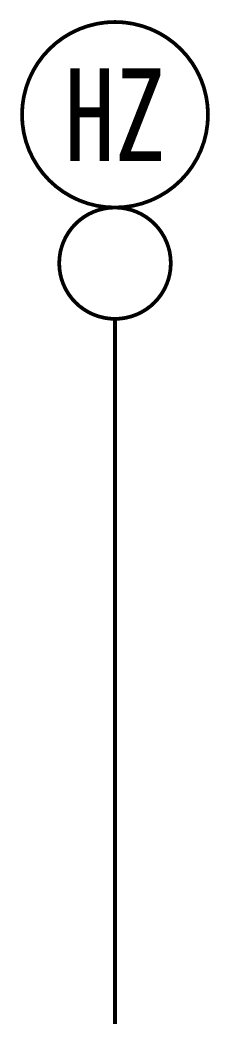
# Model space of a CAD drawing. Header units: inches. Extents: x -2.6 to 2.6, y -0.1 to 27.1.
import ezdxf
from ezdxf.enums import TextEntityAlignment as Align

# ---------------------------------------------------------------- set-up
doc = ezdxf.new("R2010")
doc.units = ezdxf.units.IN
doc.header["$MEASUREMENT"] = 0
doc.styles.add('HZ', font='', dxfattribs={"width": 0.8})
doc.styles.get('HZ').set_extended_font_data('SimSun')

msp = doc.modelspace()

# ---------------------------------------------------------------- linework, layer by layer
at = {"const_width": 0.1}
for points in [[(-2.5, 24.5, 1), (2.5, 24.5, 1)], [(-1.5, 20.5, 1), (1.5, 20.5, 1)]]:
    msp.add_lwpolyline(points, format="xyb", close=True, dxfattribs=at)
at = {"color": 7, "const_width": 0.1}
msp.add_lwpolyline([(0, 0), (0, 19)], dxfattribs=at)

# ---------------------------------------------------------------- texts
at = {"style": 'HZ', "width": 0.8}
msp.add_attdef('HZ', text='24', height=2.5, dxfattribs=at).set_placement((0, 24.5), align=Align.MIDDLE_CENTER)

doc.saveas('drawing.dxf')
